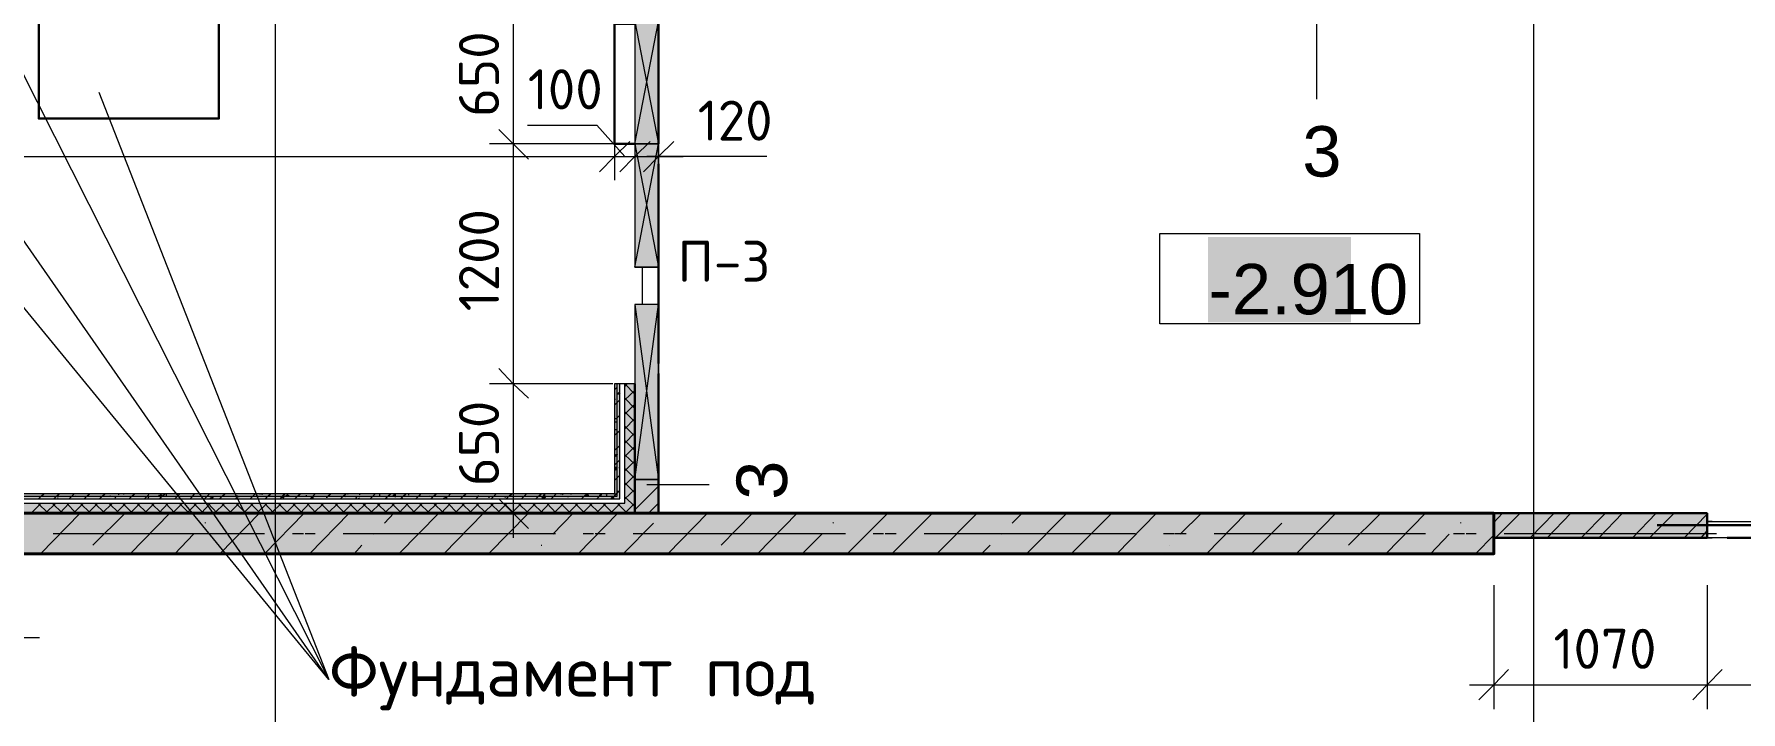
# Model space of a CAD drawing. Header units: millimetres. Extents: x -84737 to 172119, y -43083 to 59399.
# Drawn here: x -54218 to -45675, y 43586 to 46981 of the extents above; entities that cross this region are included whole.
import ezdxf

# ---------------------------------------------------------------- set-up
doc = ezdxf.new("R2010")
doc.units = ezdxf.units.MM
doc.layers.add('PDF _Геометрия', color=7, linetype='Continuous')
doc.layers.add('PDF _Текст', color=7, linetype='Continuous')
doc.layers.add('PDF _Сплошная заливка', color=7, linetype='Continuous', true_color=0xffffff)
doc.styles.add('PDF GOSTCommon', font='arial.ttf')
doc.styles.add('PDF ISOCPEUR', font='isocpeur.ttf')

msp = doc.modelspace()

# ---------------------------------------------------------------- hatches: boundary and pattern name
at = {"layer": 'PDF _Сплошная заливка', "transparency": 33554559}
h = msp.add_hatch(color=256, dxfattribs=at)
h.paths.add_polyline_path([(-51211.2, 47044.8), (-51092.7, 47044.8), (-51092.7, 47078.7), (-51211.2, 47078.7)])
h.paths.add_polyline_path([(-51092.7, 44750.8), (-51211.2, 44750.8), (-51211.2, 44581.5), (-51092.7, 44581.5)])
h = msp.add_hatch(color=256, dxfattribs=at)
h.paths.add_polyline_path([(-45844.3, 44458.7), (-45844.3, 44581.5), (-46911, 44581.5), (-46911, 44458.7)])
h.paths.add_polyline_path([(-42111.2, 44581.5), (-42111.2, 44458.7), (-41963.1, 44458.7), (-41963.1, 44581.5)])
h.paths.add_polyline_path([(-42411.7, 44458.7), (-42411.7, 44581.5), (-42483.7, 44581.5), (-42483.7, 44458.7)])
h.paths.add_polyline_path([(-43114.3, 44458.7), (-43114.3, 44581.5), (-44743.9, 44581.5), (-44743.9, 44458.7)])

# ---------------------------------------------------------------- linework, layer by layer
at = {"layer": 'PDF _Геометрия', "lineweight": 9}
for points in [[(-56607.8, 51404.4), (-52743.4, 43747.7), (-57974.9, 50130.4)], [(-53894.7, 46689.3), (-52743.4, 43747.7), (-56269.2, 48822.5)], [(-53010.1, 46875.5), (-53010.1, 47878.7)], [(-46712, 46875.5), (-46712, 47878.7)], [(-53010.1, 46253.3), (-53010.1, 47252.2)], [(-46712, 46253.3), (-46712, 47252.2)], [(-51820.7, 47201.4), (-51820.7, 46431.1), (-51820.7, 45229.1), (-51820.7, 44458.7)], [(-47799.8, 47142.2), (-47799.8, 46655.4)], [(-58812.9, 46867.1), (-58812.9, 46367.6), (-51312.8, 46367.6), (-51211.2, 46367.6), (-50970, 46367.6)], [(-51312.8, 46867.1), (-51312.8, 46367.6), (-51312.8, 46249.1)], [(-51211.2, 46867.1), (-51211.2, 46367.6), (-51211.2, 46249.1)], [(-51092.7, 46867.1), (-51092.7, 46367.6), (-51092.7, 46249.1)], [(-53010.1, 46625.8), (-53010.1, 46676.6)], [(-46712, 46625.8), (-46712, 46676.6)], [(-51748.8, 46524.2), (-51401.7, 46524.2), (-51262, 46367.6)], [(-53010.1, 45423.8), (-53010.1, 46422.6)], [(-51321.3, 46431.1), (-51820.7, 46431.1), (-51939.2, 46431.1)], [(-46712, 45423.8), (-46712, 46422.6)], [(-50551, 46367.6), (-50898, 46367.6), (-51152, 46367.6)], [(-53010.1, 45999.4), (-53010.1, 46050.2)], [(-46712, 45999.4), (-46712, 46050.2)], [(-53010.1, 44797.3), (-53010.1, 45800.5)], [(-46712, 44797.3), (-46712, 45800.5)], [(-53010.1, 45169.8), (-53010.1, 45224.8)], [(-51321.3, 45229.1), (-51820.7, 45229.1), (-51939.2, 45229.1)], [(-51312.8, 45199.4), (-51300.1, 45212.1)], [(-51300.1, 45212.1), (-51300.1, 45212.1)], [(-51262, 45216.4), (-51249.3, 45229.1)], [(-51211.2, 45178.3), (-51262, 45229.1)], [(-51262, 45148.6), (-51211.2, 45195.2)], [(-46712, 45169.8), (-46712, 45224.8)], [(-51312.8, 45152.9), (-51308.6, 45152.9)], [(-51312.8, 45123.3), (-51300.1, 45135.9), (-51287.4, 45148.6)], [(-51300.1, 45178.3), (-51300.1, 45178.3)], [(-51211.2, 45106.3), (-51262, 45157.1)], [(-51262, 45076.7), (-51211.2, 45127.5)], [(-51312.8, 45047.1), (-51312.8, 45047.1)], [(-51308.6, 45055.5), (-51304.4, 45055.5)], [(-51308.6, 45038.6), (-51304.4, 45038.6)], [(-51300.1, 45059.8), (-51287.4, 45072.5)], [(-51211.2, 45038.6), (-51262, 45089.4)], [(-51262, 45004.7), (-51211.2, 45055.5)], [(-53010.1, 43972), (-53010.1, 44970.9)], [(-51312.8, 44970.9), (-51300.1, 44983.6), (-51287.4, 44996.3)], [(-51308.6, 45000.5), (-51304.4, 45000.5)], [(-51211.2, 44966.6), (-51262, 45017.4)], [(-51262, 44932.8), (-51211.2, 44983.6)], [(-51211.2, 44894.7), (-51262, 44945.5)], [(-46712, 43972), (-46712, 44970.9)], [(-51312.8, 44898.9), (-51300.1, 44907.4), (-51287.4, 44920.1)], [(-51287.4, 44873.5), (-51287.4, 44877.8)], [(-51262, 44865.1), (-51211.2, 44915.9)], [(-51211.2, 44827), (-51262, 44873.5)], [(-51312.8, 44822.7), (-51300.1, 44835.4), (-51287.4, 44848.1)], [(-51312.8, 44810), (-51308.6, 44814.3), (-51304.4, 44797.3), (-51312.8, 44801.6)], [(-51312.8, 44746.6), (-51300.1, 44759.3), (-51287.4, 44771.9)], [(-51308.6, 44831.2), (-51304.4, 44827)], [(-51291.7, 44810), (-51287.4, 44810)], [(-51262, 44793.1), (-51211.2, 44843.9)], [(-51211.2, 44755), (-51262, 44805.8)], [(-51262, 44721.2), (-51211.2, 44771.9)], [(-51325.5, 44653.4), (-51312.8, 44666.1), (-51304.4, 44678.8), (-51300.1, 44683.1), (-51287.4, 44695.8)], [(-51295.9, 44691.5), (-51291.7, 44691.5)], [(-51287.4, 44746.6), (-51287.4, 44746.6)], [(-51287.4, 44687.3), (-51287.4, 44687.3)], [(-51211.2, 44683.1), (-51262, 44733.9)], [(-51262, 44653.4), (-51211.2, 44700)], [(-51211.2, 44598.4), (-51092.7, 44716.9)], [(-51152, 44725.4), (-50838.8, 44725.4)], [(-54233.3, 44581.5), (-54182.5, 44632.3)], [(-54148.6, 44581.5), (-54199.4, 44632.3)], [(-54195.2, 44653.4), (-54182.5, 44666.1), (-54169.8, 44678.8)], [(-54161.3, 44581.5), (-54110.6, 44632.3)], [(-54076.7, 44581.5), (-54127.5, 44632.3)], [(-54119, 44653.4), (-54106.3, 44666.1), (-54093.6, 44678.8)], [(-54102.1, 44657.7), (-54097.9, 44657.7)], [(-54089.4, 44581.5), (-54042.8, 44632.3)], [(-54009, 44581.5), (-54055.5, 44632.3)], [(-54042.8, 44653.4), (-54030.1, 44666.1), (-54017.4, 44678.8)], [(-54021.7, 44581.5), (-53970.9, 44632.3)], [(-54009, 44670.4), (-54009, 44670.4)], [(-53937, 44581.5), (-53987.8, 44632.3)], [(-53966.6, 44653.4), (-53953.9, 44666.1), (-53941.2, 44678.8)], [(-53949.7, 44581.5), (-53898.9, 44632.3)], [(-53920.1, 44678.8), (-53920.1, 44678.8)], [(-53865.1, 44581.5), (-53915.9, 44632.3)], [(-53890.5, 44653.4), (-53877.8, 44666.1), (-53865.1, 44678.8)], [(-53886.2, 44661.9), (-53882, 44661.9)], [(-53877.8, 44581.5), (-53827, 44632.3)], [(-53793.1, 44581.5), (-53843.9, 44632.3)], [(-53839.7, 44678.8), (-53839.7, 44678.8)], [(-53839.7, 44678.8), (-53839.7, 44678.8)], [(-53839.7, 44666.1), (-53839.7, 44666.1)], [(-53835.4, 44666.1), (-53835.4, 44666.1)], [(-53814.3, 44657.7), (-53810, 44661.9)], [(-53810, 44581.5), (-53759.2, 44632.3)], [(-53797.3, 44674.6), (-53793.1, 44678.8)], [(-53725.4, 44581.5), (-53776.2, 44632.3)], [(-53771.9, 44674.6), (-53767.7, 44678.8)], [(-53742.3, 44653.4), (-53729.6, 44666.1), (-53716.9, 44678.8)], [(-53738.1, 44581.5), (-53687.3, 44632.3)], [(-53653.4, 44581.5), (-53704.2, 44632.3)], [(-53666.1, 44653.4), (-53653.4, 44666.1), (-53645, 44674.6)], [(-53666.1, 44581.5), (-53615.3, 44632.3)], [(-53649.2, 44657.7), (-53645, 44661.9)], [(-53581.5, 44581.5), (-53632.3, 44632.3)], [(-53594.2, 44581.5), (-53547.6, 44632.3)], [(-53589.9, 44653.4), (-53577.2, 44666.1), (-53564.6, 44678.8)], [(-53589.9, 44666.1), (-53585.7, 44661.9)], [(-53585.7, 44666.1), (-53585.7, 44666.1)], [(-53585.7, 44666.1), (-53585.7, 44666.1)], [(-53513.8, 44581.5), (-53560.3, 44632.3)], [(-53556.1, 44670.4), (-53556.1, 44674.6)], [(-53526.5, 44581.5), (-53475.7, 44632.3)], [(-53513.8, 44653.4), (-53501.1, 44666.1), (-53488.4, 44678.8)], [(-53441.8, 44581.5), (-53492.6, 44632.3)], [(-53479.9, 44678.8), (-53479.9, 44678.8)], [(-53454.5, 44581.5), (-53403.7, 44632.3)], [(-53437.6, 44653.4), (-53424.9, 44666.1), (-53416.4, 44678.8)], [(-53437.6, 44657.7), (-53437.6, 44657.7)], [(-53369.9, 44581.5), (-53420.6, 44632.3)], [(-53382.5, 44581.5), (-53336, 44632.3)], [(-53369.9, 44666.1), (-53369.9, 44666.1)], [(-53365.6, 44653.4), (-53352.9, 44666.1), (-53340.2, 44678.8)], [(-53302.1, 44581.5), (-53348.7, 44632.3)], [(-53336, 44653.4), (-53336, 44657.7), (-53323.3, 44661.9), (-53327.5, 44653.4)], [(-53314.8, 44581.5), (-53264, 44632.3)], [(-53289.4, 44653.4), (-53276.7, 44666.1), (-53264, 44678.8)], [(-53230.2, 44581.5), (-53281, 44632.3)], [(-53259.8, 44678.8), (-53259.8, 44678.8)], [(-53242.9, 44581.5), (-53192.1, 44632.3)], [(-53209, 44657.7), (-53209, 44653.4)], [(-53158.2, 44581.5), (-53209, 44632.3)], [(-53200.5, 44666.1), (-53200.5, 44670.4)], [(-53200.5, 44666.1), (-53200.5, 44666.1)], [(-53196.3, 44661.9), (-53192.1, 44666.1)], [(-53170.9, 44581.5), (-53120.1, 44632.3)], [(-53137.1, 44653.4), (-53124.4, 44666.1), (-53111.7, 44678.8)], [(-53086.3, 44581.5), (-53137.1, 44632.3)], [(-53132.8, 44678.8), (-53132.8, 44678.8)], [(-53107.4, 44674.6), (-53103.2, 44670.4)], [(-53103.2, 44674.6), (-53103.2, 44674.6)], [(-53103.2, 44581.5), (-53052.4, 44632.3)], [(-53077.8, 44678.8), (-53077.8, 44674.6), (-53090.5, 44678.8), (-53086.3, 44678.8)], [(-53018.5, 44581.5), (-53065.1, 44632.3)], [(-53060.9, 44653.4), (-53048.2, 44666.1), (-53035.5, 44678.8)], [(-53039.7, 44674.6), (-53035.5, 44674.6)], [(-53031.2, 44581.5), (-52980.5, 44632.3)], [(-53010.1, 44547.6), (-53010.1, 44598.4)], [(-52946.6, 44581.5), (-52997.4, 44632.3)], [(-52984.7, 44653.4), (-52976.2, 44666.1), (-52980.5, 44661.9), (-52967.8, 44657.7), (-52967.8, 44666.1), (-52967.8, 44674.6), (-52976.2, 44666.1), (-52963.5, 44678.8)], [(-52959.3, 44581.5), (-52908.5, 44632.3)], [(-52950.8, 44666.1), (-52950.8, 44666.1)], [(-52946.6, 44670.4), (-52942.4, 44670.4)], [(-52874.6, 44581.5), (-52925.4, 44632.3)], [(-52912.7, 44653.4), (-52900, 44666.1), (-52887.3, 44678.8)], [(-52887.3, 44581.5), (-52840.8, 44632.3)], [(-52857.7, 44670.4), (-52853.5, 44670.4)], [(-52806.9, 44581.5), (-52853.5, 44632.3)], [(-52849.2, 44666.1), (-52845, 44666.1)], [(-52836.5, 44653.4), (-52823.9, 44666.1), (-52811.2, 44678.8)], [(-52832.3, 44653.4), (-52823.9, 44666.1), (-52823.9, 44653.4)], [(-52819.6, 44581.5), (-52768.8, 44632.3)], [(-52811.2, 44674.6), (-52811.2, 44674.6)], [(-52735, 44581.5), (-52785.8, 44632.3)], [(-52756.1, 44661.9), (-52751.9, 44661.9), (-52747.7, 44666.1), (-52735, 44678.8)], [(-52747.7, 44581.5), (-52696.9, 44632.3)], [(-52739.2, 44666.1), (-52739.2, 44666.1)], [(-52663, 44581.5), (-52713.8, 44632.3)], [(-52684.2, 44653.4), (-52671.5, 44666.1), (-52658.8, 44678.8)], [(-52675.7, 44581.5), (-52624.9, 44632.3)], [(-52658.8, 44657.7), (-52658.8, 44657.7)], [(-52650.3, 44678.8), (-52646.1, 44678.8)], [(-52591.1, 44581.5), (-52641.9, 44632.3)], [(-52608, 44653.4), (-52603.8, 44661.9)], [(-52608, 44581.5), (-52557.2, 44632.3)], [(-52595.3, 44657.7), (-52591.1, 44653.4)], [(-52591.1, 44674.6), (-52586.8, 44678.8)], [(-52523.3, 44581.5), (-52574.1, 44632.3)], [(-52536, 44653.4), (-52523.3, 44666.1), (-52510.6, 44678.8)], [(-52536, 44581.5), (-52485.2, 44632.3)], [(-52451.4, 44581.5), (-52502.2, 44632.3)], [(-52489.5, 44674.6), (-52489.5, 44670.4)], [(-52464.1, 44581.5), (-52413.3, 44632.3)], [(-52459.8, 44653.4), (-52447.2, 44666.1), (-52434.5, 44678.8)], [(-52455.6, 44657.7), (-52451.4, 44657.7)], [(-52379.4, 44581.5), (-52430.2, 44632.3)], [(-52413.3, 44666.1), (-52413.3, 44666.1)], [(-52413.3, 44666.1), (-52413.3, 44666.1)], [(-52413.3, 44661.9), (-52409.1, 44666.1)], [(-52392.1, 44581.5), (-52345.6, 44632.3)], [(-52383.7, 44653.4), (-52371, 44666.1), (-52358.3, 44678.8)], [(-52379.4, 44653.4), (-52375.2, 44657.7)], [(-52311.7, 44581.5), (-52358.3, 44632.3)], [(-52345.6, 44674.6), (-52341.3, 44674.6)], [(-52324.4, 44581.5), (-52273.6, 44632.3)], [(-52307.5, 44653.4), (-52294.8, 44666.1), (-52282.1, 44678.8)], [(-52290.5, 44666.1), (-52286.3, 44666.1), (-52286.3, 44670.4)], [(-52239.8, 44581.5), (-52290.5, 44632.3)], [(-52252.5, 44581.5), (-52201.7, 44632.3)], [(-52239.8, 44670.4), (-52239.8, 44670.4)], [(-52231.3, 44653.4), (-52218.6, 44666.1), (-52205.9, 44678.8)], [(-52167.8, 44581.5), (-52218.6, 44632.3)], [(-52197.4, 44678.8), (-52197.4, 44678.8)], [(-52180.5, 44581.5), (-52133.9, 44632.3)], [(-52163.6, 44653.4), (-52167.8, 44657.7), (-52155.1, 44661.9), (-52155.1, 44653.4), (-52155.1, 44657.7)], [(-52167.8, 44378.3), (-51968.9, 44581.5), (-51918.1, 44632.3)], [(-52100.1, 44581.5), (-52146.6, 44632.3)], [(-52142.4, 44670.4), (-52133.9, 44678.8)], [(-52112.8, 44581.5), (-52062, 44632.3)], [(-52083.2, 44653.4), (-52070.5, 44666.1), (-52057.8, 44678.8)], [(-52028.1, 44581.5), (-52078.9, 44632.3)], [(-52040.8, 44581.5), (-51990, 44632.3)], [(-52007, 44653.4), (-51994.3, 44666.1), (-51994.3, 44670.4)], [(-51956.2, 44581.5), (-52007, 44632.3)], [(-51943.5, 44661.9), (-51939.2, 44661.9)], [(-51943.5, 44378.3), (-51744.5, 44581.5), (-51795.3, 44632.3)], [(-51939.2, 44581.5), (-51820.7, 44581.5), (-51321.3, 44581.5), (-51372.1, 44632.3)], [(-51884.2, 44581.5), (-51935, 44632.3)], [(-51930.8, 44653.4), (-51918.1, 44666.1), (-51905.4, 44678.8)], [(-51926.5, 44657.7), (-51922.3, 44661.9)], [(-51901.2, 44581.5), (-51850.4, 44632.3)], [(-51816.5, 44581.5), (-51867.3, 44632.3)], [(-51863.1, 44661.9), (-51858.8, 44661.9)], [(-51854.6, 44653.4), (-51841.9, 44666.1), (-51829.2, 44678.8), (-51829.2, 44674.6), (-51833.4, 44670.4)], [(-51829.2, 44581.5), (-51778.4, 44632.3)], [(-51778.4, 44653.4), (-51765.7, 44666.1), (-51753, 44678.8)], [(-51757.2, 44678.8), (-51757.2, 44678.8)], [(-51757.2, 44581.5), (-51706.5, 44632.3)], [(-51672.6, 44581.5), (-51723.4, 44632.3)], [(-51706.5, 44653.4), (-51693.8, 44666.1), (-51681.1, 44678.8)], [(-51685.3, 44581.5), (-51638.7, 44632.3)], [(-51604.9, 44581.5), (-51651.4, 44632.3)], [(-51630.3, 44653.4), (-51617.6, 44666.1), (-51604.9, 44678.8)], [(-51617.6, 44581.5), (-51566.8, 44632.3)], [(-51575.2, 44678.8), (-51571, 44674.6), (-51583.7, 44678.8), (-51579.5, 44678.8)], [(-51532.9, 44581.5), (-51583.7, 44632.3)], [(-51545.6, 44661.9), (-51545.6, 44666.1)], [(-51545.6, 44581.5), (-51494.8, 44632.3)], [(-51541.4, 44678.8), (-51541.4, 44678.8)], [(-51532.9, 44678.8), (-51528.7, 44678.8)], [(-51461, 44581.5), (-51511.8, 44632.3)], [(-51477.9, 44653.4), (-51465.2, 44666.1), (-51452.5, 44678.8)], [(-51473.7, 44661.9), (-51469.4, 44661.9)], [(-51473.7, 44581.5), (-51422.9, 44632.3)], [(-51448.3, 44678.8), (-51444, 44674.6)], [(-51444, 44666.1), (-51444, 44666.1)], [(-51389, 44581.5), (-51439.8, 44632.3)], [(-51427.1, 44666.1), (-51427.1, 44666.1)], [(-51405.9, 44581.5), (-51355.1, 44632.3)], [(-51401.7, 44653.4), (-51389, 44666.1), (-51380.5, 44678.8)], [(-51384.8, 44670.4), (-51380.5, 44670.4)], [(-51380.5, 44674.6), (-51376.3, 44674.6)], [(-51355.1, 44674.6), (-51350.9, 44670.4)], [(-51334, 44581.5), (-51283.2, 44632.3)], [(-51329.8, 44653.4), (-51321.3, 44666.1), (-51317.1, 44653.4)], [(-51317.1, 44678.8), (-51312.8, 44678.8)], [(-51249.3, 44581.5), (-51300.1, 44632.3)], [(-51211.2, 44615.3), (-51228.2, 44632.3), (-51262, 44661.9)], [(-51262, 44581.5), (-51211.2, 44632.3)], [(-51211.2, 44632.3), (-51211.2, 44632.3)], [(-51143.5, 44581.5), (-51092.7, 44632.3)], [(-46712, 44547.6), (-46712, 44598.4)], [(-54186.7, 44378.3), (-53987.8, 44581.5)], [(-53924.3, 44420.6), (-53763.5, 44581.5)], [(-53738.1, 44378.3), (-53539.2, 44581.5)], [(-53361.4, 44530.7), (-53361.4, 44534.9)], [(-53289.4, 44378.3), (-53090.5, 44581.5)], [(-53065.1, 44378.3), (-52866.2, 44581.5)], [(-52840.8, 44378.3), (-52641.9, 44581.5)], [(-52464.1, 44530.7), (-52417.5, 44581.5)], [(-52392.1, 44378.3), (-52193.2, 44581.5)], [(-51621.8, 44475.7), (-51520.2, 44581.5)], [(-51494.8, 44378.3), (-51295.9, 44581.5)], [(-51270.5, 44378.3), (-51118.1, 44530.7)], [(-51046.2, 44378.3), (-50847.2, 44581.5)], [(-50779.5, 44420.6), (-50622.9, 44581.5)], [(-50597.5, 44378.3), (-50398.6, 44581.5)], [(-50220.8, 44530.7), (-50216.6, 44534.9)], [(-50148.9, 44378.3), (-49945.7, 44581.5)], [(-49924.5, 44378.3), (-49721.4, 44581.5)], [(-49700.2, 44378.3), (-49497.1, 44581.5)], [(-49323.5, 44530.7), (-49272.7, 44581.5)], [(-49251.6, 44378.3), (-49048.4, 44581.5)], [(-49027.2, 44378.3), (-48824.1, 44581.5)], [(-48798.7, 44378.3), (-48599.7, 44581.5)], [(-48481.2, 44475.7), (-48375.4, 44581.5)], [(-48350, 44378.3), (-48151.1, 44581.5)], [(-48125.7, 44378.3), (-47973.3, 44530.7)], [(-47901.4, 44378.3), (-47702.4, 44581.5)], [(-47639, 44420.6), (-47478.1, 44581.5)], [(-47452.7, 44378.3), (-47253.8, 44581.5)], [(-47076, 44530.7), (-47076, 44534.9)], [(-46911, 44534.9), (-46868.6, 44581.5)], [(-46902.5, 44458.7), (-46779.7, 44581.5)], [(-46729, 44458.7), (-46610.4, 44581.5)], [(-46644.3, 44458.7), (-46525.8, 44581.5)], [(-46475, 44458.7), (-46352.3, 44581.5)], [(-46386.1, 44458.7), (-46267.6, 44581.5)], [(-46216.8, 44458.7), (-46098.3, 44581.5)], [(-46132.2, 44458.7), (-46009.4, 44581.5)], [(-45958.6, 44458.7), (-45844.3, 44577.2)], [(-54123.2, 44479.9), (-53124.4, 44479.9)], [(-54064, 44479.9), (-53065.1, 44479.9)], [(-53513.8, 44378.3), (-53420.6, 44475.7)], [(-52925.4, 44479.9), (-52870.4, 44479.9)], [(-52861.9, 44479.9), (-52811.2, 44479.9)], [(-52671.5, 44479.9), (-51672.6, 44479.9)], [(-52612.2, 44479.9), (-51609.1, 44479.9)], [(-52523.3, 44475.7), (-52519.1, 44479.9)], [(-51469.4, 44479.9), (-51418.6, 44479.9)], [(-51410.2, 44479.9), (-51359.4, 44479.9)], [(-51219.7, 44479.9), (-50216.6, 44479.9)], [(-51156.2, 44479.9), (-50157.3, 44479.9)], [(-50373.2, 44378.3), (-50275.8, 44475.7)], [(-50017.7, 44479.9), (-49966.9, 44479.9)], [(-49958.4, 44479.9), (-49903.4, 44479.9)], [(-49763.7, 44479.9), (-48764.8, 44479.9)], [(-49704.4, 44479.9), (-48705.6, 44479.9)], [(-49378.5, 44475.7), (-49374.3, 44479.9)], [(-48565.9, 44479.9), (-48510.9, 44479.9)], [(-48506.6, 44479.9), (-48451.6, 44479.9)], [(-48311.9, 44479.9), (-47313, 44479.9)], [(-48252.7, 44479.9), (-47253.8, 44479.9)], [(-47228.4, 44378.3), (-47135.3, 44475.7)], [(-47114.1, 44479.9), (-47059.1, 44479.9)], [(-47050.6, 44479.9), (-46999.8, 44479.9)], [(-47004.1, 44378.3), (-46911, 44471.4)], [(-46860.2, 44479.9), (-45861.3, 44479.9)], [(-46800.9, 44479.9), (-45797.8, 44479.9)], [(-45874, 44458.7), (-45844.3, 44492.6)], [(-53010.1, 43345.6), (-53010.1, 44344.5)], [(-52616.5, 44378.3), (-52578.4, 44420.6)], [(-51681.1, 44420.6), (-51676.8, 44420.6)], [(-49475.9, 44378.3), (-49433.6, 44420.6)], [(-48536.3, 44420.6), (-48536.3, 44420.6)], [(-46712, 43345.6), (-46712, 44344.5)], [(-46911, 44221.7), (-46911, 43722.3), (-46911, 43599.5)], [(-45844.3, 44221.7), (-45844.3, 43722.3), (-45844.3, 43599.5)], [(-59151.5, 43959.3), (-54191, 43959.3)], [(-53010.1, 43718), (-53010.1, 43773.1)], [(-46712, 43718), (-46712, 43773.1)], [(-47033.7, 43722.3), (-45844.3, 43722.3), (-44743.9, 43722.3), (-41294.3, 43722.3)]]:
    msp.add_lwpolyline(points, dxfattribs=at)
at = {"layer": 'PDF _Геометрия', "lineweight": 18}
for points in [[(-51211.2, 45229.1), (-51262, 45229.1), (-51287.4, 45229.1), (-51300.1, 45229.1), (-51312.8, 45229.1), (-51312.8, 44678.8), (-55613.1, 44678.8), (-55812, 44678.8), (-58812.9, 44678.8), (-58812.9, 46799.3), (-58812.9, 47078.7), (-58812.9, 50409.7), (-58825.6, 50409.7), (-58838.3, 50409.7), (-58859.5, 50409.7), (-58910.3, 50409.7)], [(-58859.5, 50409.7), (-58859.5, 44678.8), (-58859.5, 44653.4), (-58859.5, 44632.3), (-51262, 44632.3), (-51262, 44653.4), (-51262, 44678.8), (-51262, 45229.1)], [(-58838.3, 50409.7), (-58838.3, 44678.8), (-58838.3, 44666.1), (-58838.3, 44653.4), (-51287.4, 44653.4), (-51287.4, 44666.1), (-51287.4, 44678.8), (-51287.4, 45229.1)], [(-58825.6, 50409.7), (-58825.6, 44678.8), (-58825.6, 44666.1), (-51300.1, 44666.1), (-51300.1, 44678.8), (-51300.1, 45229.1)], [(-51092.7, 46405.7), (-51092.7, 46431.1), (-51092.7, 45229.1), (-51092.7, 45254.5)], [(-51173.1, 45626.9), (-51173.1, 45813.2)], [(-54313.7, 44581.5), (-51211.2, 44581.5), (-51211.2, 44632.3)], [(-45818.9, 44539.2), (-45844.3, 44539.2), (-44743.9, 44539.2), (-44769.3, 44539.2)], [(-44769.3, 44458.7), (-44743.9, 44458.7), (-45844.3, 44458.7), (-45844.3, 44539.2)], [(-45844.3, 44458.7), (-45818.9, 44458.7)]]:
    msp.add_lwpolyline(points, dxfattribs=at)
at = {"layer": 'PDF _Геометрия', "lineweight": 30}
for points in [[(-54195.2, 47387.7), (-54195.2, 48911.4), (-53352.9, 48911.4), (-53293.7, 48911.4), (-53293.7, 46558.1), (-54195.2, 46558.1)], [(-53293.7, 46558.1), (-53293.7, 48911.4), (-54195.2, 48911.4), (-54195.2, 46558.1)], [(-51092.7, 46431.1), (-51092.7, 47044.8)], [(-51092.7, 45330.6), (-51092.7, 46329.5)], [(-46911, 44458.7), (-45844.3, 44458.7), (-45844.3, 44581.5), (-46911, 44581.5)]]:
    msp.add_lwpolyline(points, close=True, dxfattribs=at)
for points in [[(-45844.3, 44458.7), (-46911, 44458.7), (-46911, 44378.3), (-54313.7, 44378.3), (-54313.7, 44458.7), (-59033, 44458.7), (-59033, 47078.7), (-59113.4, 47078.7), (-59113.4, 47980.2)], [(-51211.2, 46431.1), (-51312.8, 46431.1), (-51312.8, 47032.1), (-51211.2, 47032.1)], [(-51092.7, 46456.5), (-51092.7, 46431.1)], [(-51211.2, 44632.3), (-51211.2, 44653.4), (-51211.2, 44666.1), (-51211.2, 44678.8), (-51211.2, 45229.1), (-51211.2, 44678.8), (-51211.2, 44581.5)], [(-51092.7, 45203.7), (-51092.7, 45279.9), (-51092.7, 44581.5), (-45844.3, 44581.5), (-45844.3, 44539.2)], [(-51092.7, 44581.5), (-51092.7, 45229.1)], [(-46094.1, 44522.2), (-44494.2, 44522.2)], [(-45742.8, 44458.7), (-44743.9, 44458.7)]]:
    msp.add_lwpolyline(points, dxfattribs=at)
at = {"layer": 'PDF _Геометрия', "lineweight": 9}
for points in [[(-51092.7, 46431.1), (-51211.2, 46431.1), (-51092.7, 47044.8), (-51211.2, 47044.8)], [(-51211.2, 47044.8), (-51211.2, 46431.1), (-51092.7, 46431.1), (-51092.7, 47044.8)], [(-51092.7, 45813.2), (-51211.2, 45813.2), (-51092.7, 46431.1), (-51211.2, 46431.1)], [(-51211.2, 46431.1), (-51211.2, 45813.2), (-51092.7, 45813.2), (-51092.7, 46431.1)], [(-48582.8, 45529.6), (-48582.8, 45982.5), (-47283.4, 45982.5), (-47283.4, 45529.6)], [(-51092.7, 44750.8), (-51211.2, 44750.8), (-51092.7, 45626.9), (-51211.2, 45626.9)], [(-51211.2, 45626.9), (-51211.2, 44750.8), (-51092.7, 44750.8), (-51092.7, 45626.9)], [(-51291.7, 45186.7), (-51287.4, 45178.3), (-51300.1, 45178.3)], [(-51300.1, 44877.8), (-51304.4, 44865.1), (-51312.8, 44873.5)], [(-53835.4, 44666.1), (-53839.7, 44666.1)], [(-53581.5, 44674.6), (-53585.7, 44666.1), (-53594.2, 44670.4)], [(-52950.8, 44666.1), (-52963.5, 44666.1), (-52959.3, 44666.1), (-52950.8, 44674.6)], [(-52409.1, 44678.8), (-52413.3, 44666.1), (-52421.8, 44670.4)], [(-51659.9, 44657.7), (-51676.8, 44657.7), (-51668.4, 44666.1), (-51664.1, 44674.6), (-51664.1, 44666.1)], [(-51444, 44666.1), (-51456.7, 44666.1), (-51452.5, 44666.1), (-51448.3, 44674.6)]]:
    msp.add_lwpolyline(points, close=True, dxfattribs=at)
at = {"layer": 'PDF _Геометрия', "lineweight": 20}
for points in [[(-51744.5, 46354.9), (-51820.7, 46431.1), (-51892.7, 46503.1)], [(-51236.6, 46443.8), (-51312.8, 46367.6), (-51389, 46291.4)], [(-51135.1, 46443.8), (-51211.2, 46367.6), (-51287.4, 46291.4)], [(-51016.5, 46443.8), (-51092.7, 46367.6), (-51168.9, 46291.4)], [(-51744.5, 45157.1), (-51820.7, 45229.1), (-51892.7, 45305.3)], [(-51744.5, 44505.3), (-51820.7, 44581.5), (-51892.7, 44653.4)], [(-46839, 43798.5), (-46911, 43722.3), (-46987.1, 43646.1)], [(-45768.2, 43798.5), (-45844.3, 43722.3), (-45916.3, 43646.1)]]:
    msp.add_lwpolyline(points, dxfattribs=at)
at = {"layer": 'PDF _Геометрия', "lineweight": 40}
msp.add_lwpolyline([(-51092.7, 44581.5), (-51211.2, 44581.5), (-54313.7, 44581.5), (-54313.7, 44378.3), (-46911, 44378.3), (-46911, 44581.5)], close=True, dxfattribs=at)
at = {"layer": 'PDF _Сплошная заливка', "color": 8, "lineweight": 5, "true_color": 0x808080, "transparency": 33554559}
for points in [[(-51211.2, 47044.8), (-51211.2, 46431.1), (-51092.7, 47044.8), (-51092.7, 46431.1)], [(-51211.2, 46431.1), (-51211.2, 45813.2), (-51092.7, 46431.1), (-51092.7, 45813.2)], [(-51211.2, 45626.9), (-51211.2, 44750.8), (-51092.7, 45626.9), (-51092.7, 44750.8)]]:
    msp.add_solid(points, dxfattribs=at)
at = {"layer": 'PDF _Сплошная заливка', "lineweight": 9, "transparency": 33554559}
msp.add_solid([(-48341.6, 45965.5), (-48341.6, 45538), (-47626.3, 45965.5), (-47626.3, 45538)], dxfattribs=at)
at = {"layer": 'PDF _Сплошная заливка', "lineweight": 5, "transparency": 33554559}
for points in [[(-51312.8, 45229.1), (-51312.8, 44678.8), (-51300.1, 45229.1), (-51300.1, 44678.8)], [(-51300.1, 45229.1), (-51300.1, 44666.1), (-51287.4, 45229.1), (-51287.4, 44666.1)], [(-51262, 45229.1), (-51262, 44632.3), (-51211.2, 45229.1), (-51211.2, 44632.3)], [(-58910.3, 44632.3), (-58910.3, 44581.5), (-51211.2, 44632.3), (-51211.2, 44581.5)], [(-58838.3, 44666.1), (-58838.3, 44653.4), (-51287.4, 44666.1), (-51287.4, 44653.4)], [(-58825.6, 44678.8), (-58825.6, 44666.1), (-51300.1, 44678.8), (-51300.1, 44666.1)], [(-54313.7, 44581.5), (-54313.7, 44378.3), (-46911, 44581.5), (-46911, 44378.3)]]:
    msp.add_solid(points, dxfattribs=at)

# ---------------------------------------------------------------- texts
at = {"layer": 'PDF _Текст', "attachment_point": 4, "rotation": 90}
for s, insert, char_height, style in [('650', (-51991.5, 46566), 200.5, 'PDF ISOCPEUR'), ('1200', (-51991.5, 45592.5), 200.5, 'PDF ISOCPEUR'), ('650', (-51991.5, 44716.3), 200.5, 'PDF ISOCPEUR'), ('3', (-50574.3, 44648.6), 252.4, 'PDF GOSTCommon')]:
    msp.add_mtext(s, dxfattribs=dict(at, insert=insert, char_height=char_height, style=style))
at = {"layer": 'PDF _Текст', "attachment_point": 4}
for s, insert, char_height, style in [('100', (-51747.4, 46704.3), 200.5, 'PDF ISOCPEUR'), ('120', (-50896.7, 46547.7), 200.5, 'PDF ISOCPEUR'), ('3', (-47870.3, 46391.8), 252.4, 'PDF GOSTCommon'), ('П-3', (-50998.3, 45843.1), 205.1, 'PDF ISOCPEUR'), ('-2.910', (-48340.1, 45701.8), 252.39, 'PDF GOSTCommon'), ('1070', (-46613.1, 43902.2), 200.5, 'PDF ISOCPEUR'), ('Фундамент под', (-52742.1, 43754.2), 251.575, 'PDF ISOCPEUR')]:
    msp.add_mtext(s, dxfattribs=dict(at, insert=insert, char_height=char_height, style=style))

doc.saveas('drawing.dxf')
